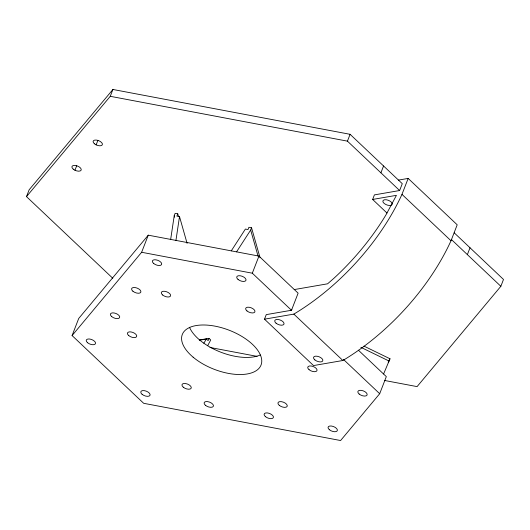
<?xml version="1.0" encoding="UTF-8"?>
<svg xmlns="http://www.w3.org/2000/svg" width="530" height="530" viewBox="0 0 530 530"><rect width="100%" height="100%" fill="white"/><g stroke="black" fill="none" stroke-linecap="round" stroke-linejoin="round"><path stroke-width="0.79" d="M170.667 239.408L174.237 215.611L175.125 213.332L177.762 213.828L178.431 216.194M175.94 240.401L179.511 216.604L176.874 216.107L177.762 213.828M112.791 278.276L26.5 196.623L29.15 189.786L112.916 89.471L350.091 134.309L402.283 183.685L399.627 190.528L374.405 194.888L372.636 199.446L386.986 213.027M74.955 170.249L76.718 165.685M26.5 196.623L110.266 96.308L112.916 89.471M96.142 144.875L97.911 140.311M358.426 350.224L386.324 376.618L379.692 393.717L340.598 440.529L143.676 403.303L72.087 335.563L78.718 318.464L148.268 235.174L258.951 256.096L298.118 293.163L291.487 310.262L266.265 314.621L264.496 319.179L313.528 365.574L342.87 360.499A164.843 91.08 -46.6 0 0 451.01 240.766L457.198 224.806L408.166 178.418L398.388 180.107M72.087 335.563L141.636 252.273L148.268 235.174M236.552 251.863L250.663 230.06L251.545 227.781L248.915 227.277L248.027 229.556L245.39 229.059L231.279 250.862M207.647 345.739L210.721 339.962L209.019 338.352L208.131 340.631L206.428 339.014L199.923 340.141M291.487 310.262L252.313 273.195L258.951 256.096M399.627 190.528L347.442 141.146L350.091 134.309M380.911 172.82L383.561 165.976M264.496 319.179L293.839 314.111A164.843 91.08 -46.6 0 0 401.978 194.377L408.166 178.418M388.185 362.175L390 358.783L363.951 346.11M383.601 373.955L390 358.783M467.361 254.619L470.017 247.775M384.594 380.474L417.083 386.615L500.85 286.299L503.5 279.462L454.236 232.842M203.805 343.208L206.428 339.014M290.93 310.355L291.838 309.354M372.636 199.446L396.427 195.338L386.211 214.445A164.843 91.08 -46.6 0 1 333.582 278.581L327.586 283.808L294.21 289.579M199.267 340.035L209.019 338.352M110.266 96.308L347.442 141.146M141.636 252.273L252.313 273.195M209.959 347.461L257.07 356.365M360.837 347.302L389.113 361.062M451.58 239.686L500.85 286.299M401.978 194.377L451.01 240.766M343.486 359.459L379.692 393.717M293.839 314.111L342.87 360.499M251.545 227.781L260.038 257.699M250.663 230.06L258.037 256.043M179.511 216.604L187.103 243.376M174.237 215.611L174.688 217.187M260.303 354.974A42.228 20.922 21.2 0 1 220.506 352.079A42.228 20.922 21.2 0 1 189.502 327.275M391.915 204.726A4.929 2.438 21.2 0 1 384.111 203.381A4.929 2.438 21.2 0 1 386.218 199.757A4.929 2.438 21.2 0 1 392.134 204.355M359.181 394.062A4.929 2.438 21.2 0 0 367.018 395.148A4.929 2.438 21.2 0 0 361.327 390.371A4.929 2.438 21.2 0 0 359.181 394.062M309.07 369.688A4.929 2.438 21.2 0 0 316.907 370.775A4.929 2.438 21.2 0 0 311.216 365.998A4.929 2.438 21.2 0 0 309.07 369.688M279.284 405.351A4.929 2.438 21.2 0 0 287.121 406.444A4.929 2.438 21.2 0 0 281.43 401.667A4.929 2.438 21.2 0 0 279.284 405.351M329.395 429.731A4.929 2.438 21.2 0 0 337.232 430.817A4.929 2.438 21.2 0 0 331.541 426.041A4.929 2.438 21.2 0 0 329.395 429.731M128.75 335.596A4.929 2.438 21.2 0 0 136.588 336.683A4.929 2.438 21.2 0 0 130.897 331.912A4.929 2.438 21.2 0 0 128.75 335.596M87.569 342.718A4.929 2.438 21.2 0 0 95.413 343.804A4.929 2.438 21.2 0 0 89.722 339.028A4.929 2.438 21.2 0 0 87.569 342.718M183.294 387.205A4.929 2.438 21.2 0 0 191.131 388.298A4.929 2.438 21.2 0 0 185.44 383.521A4.929 2.438 21.2 0 0 183.294 387.205M142.119 394.327A4.929 2.438 21.2 0 0 149.957 395.413A4.929 2.438 21.2 0 0 144.266 390.636A4.929 2.438 21.2 0 0 142.119 394.327M238.043 279.442A4.929 2.438 21.2 0 0 245.88 280.536A4.929 2.438 21.2 0 0 240.196 275.759A4.929 2.438 21.2 0 0 238.043 279.442M246.98 310.938A4.929 2.438 21.2 0 0 254.817 312.024A4.929 2.438 21.2 0 0 249.126 307.254A4.929 2.438 21.2 0 0 246.98 310.938M162.65 294.998A4.929 2.438 21.2 0 0 170.488 296.084A4.929 2.438 21.2 0 0 164.797 291.308A4.929 2.438 21.2 0 0 162.65 294.998M153.713 263.503A4.929 2.438 21.2 0 0 161.557 264.589A4.929 2.438 21.2 0 0 155.866 259.813A4.929 2.438 21.2 0 0 153.713 263.503M314.866 359.91A4.929 2.438 21.2 0 0 322.704 360.996A4.929 2.438 21.2 0 0 317.013 356.22A4.929 2.438 21.2 0 0 314.866 359.91M193.132 357.187A42.228 20.922 21.2 0 0 260.323 366.522A42.228 20.922 21.2 0 0 211.543 325.579A42.228 20.922 21.2 0 0 193.132 357.187M205.461 405.304A4.929 2.438 21.2 0 0 213.298 406.391A4.929 2.438 21.2 0 0 207.608 401.614A4.929 2.438 21.2 0 0 205.461 405.304M265.45 416.646A4.929 2.438 21.2 0 0 273.294 417.733A4.929 2.438 21.2 0 0 267.604 412.956A4.929 2.438 21.2 0 0 265.45 416.646M276.064 323.194A4.929 2.438 21.2 0 0 283.901 324.281A4.929 2.438 21.2 0 0 278.21 319.504A4.929 2.438 21.2 0 0 276.064 323.194M111.731 316.615A4.929 2.438 21.2 0 0 119.568 317.702A4.929 2.438 21.2 0 0 113.877 312.925A4.929 2.438 21.2 0 0 111.731 316.615M132.917 291.235A4.929 2.438 21.2 0 0 140.755 292.328A4.929 2.438 21.2 0 0 135.064 287.551A4.929 2.438 21.2 0 0 132.917 291.235M73.253 169.163A4.929 2.438 21.2 0 0 81.09 170.249A4.929 2.438 21.2 0 0 75.399 165.473A4.929 2.438 21.2 0 0 73.253 169.163M94.439 143.789A4.929 2.438 21.2 0 0 102.277 144.875A4.929 2.438 21.2 0 0 96.586 140.099A4.929 2.438 21.2 0 0 94.439 143.789"/></g></svg>
